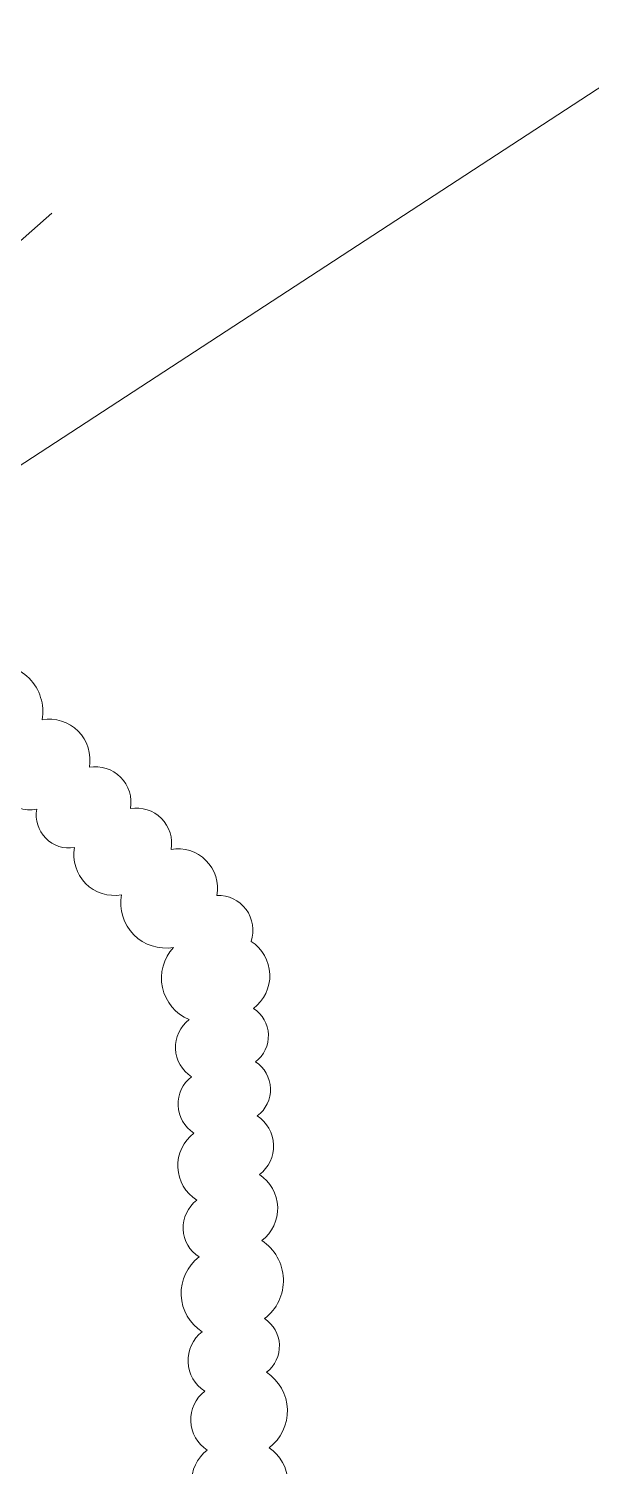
# Model space of a CAD drawing. Header units: metres. Extents: x 180 to 3220, y 13789 to 15035.
# Drawn here: x 748.64 to 752.96, y 14652.13 to 14663.16 of the extents above; entities that cross this region are included whole.
import ezdxf

# ---------------------------------------------------------------- set-up
doc = ezdxf.new("R2010")
doc.units = ezdxf.units.M
doc.header["$MEASUREMENT"] = 0
for name, color, linetype in [('!!!_1. Дендра_выноски_сохранить', 7, 'Continuous'), ('02 Выноски план', 170, 'Continuous'), ('04 План (существующие кустарники)', 7, 'Continuous')]:
    doc.layers.add(name, color=color, linetype=linetype)

msp = doc.modelspace()

# ---------------------------------------------------------------- linework, layer by layer
at = {"layer": '!!!_1. Дендра_выноски_сохранить', "lineweight": 30}
msp.add_lwpolyline([(748.814, 14661.748), (746.522, 14659.725)], dxfattribs=at)
at = {"layer": '02 Выноски план', "color": 144, "lineweight": 20}
msp.add_lwpolyline([(759.292, 14666.801), (743.736, 14656.662)], dxfattribs=at)
at = {"layer": '04 План (существующие кустарники)', "color": 65, "lineweight": 0, "extrusion": (0, 0, -1)}
for points in [[(-748.321, 14658.278, 0.520567), (-748.739, 14657.859, 0.520567), (-749.102, 14657.494, 0.520567), (-749.418, 14657.177, 0.520567), (-749.73, 14656.864, 0.520567), (-750.082, 14656.511, 0.520567), (-750.345, 14656.158, 0.520567), (-750.363, 14655.643, 0.520567), (-750.378, 14655.233, 0.520567), (-750.392, 14654.818, 0.520567), (-750.408, 14654.367, 0.520567), (-750.426, 14653.861, 0.520567), (-750.447, 14653.262, 0.520567), (-750.462, 14652.85, 0.520567), (-750.482, 14652.269, 0.520567), (-750.5, 14651.747, 0.520567)], [(-750.029, 14651.751, 0.520567), (-750.008, 14652.253, 0.520567), (-749.988, 14652.705, 0.520567), (-749.969, 14653.161, 0.520567), (-749.945, 14653.735, 0.520567), (-749.927, 14654.171, 0.520567), (-749.905, 14654.686, 0.520567), (-749.887, 14655.119, 0.520567), (-749.868, 14655.557, 0.520567), (-749.748, 14656.111, 0.520567), (-749.348, 14656.515, 0.520567), (-748.988, 14656.878, 0.520567), (-748.698, 14657.172, 0.520567), (-748.352, 14657.52, 0.520567)]]:
    msp.add_lwpolyline(points, format="xyb", dxfattribs=at)

doc.saveas('drawing.dxf')
